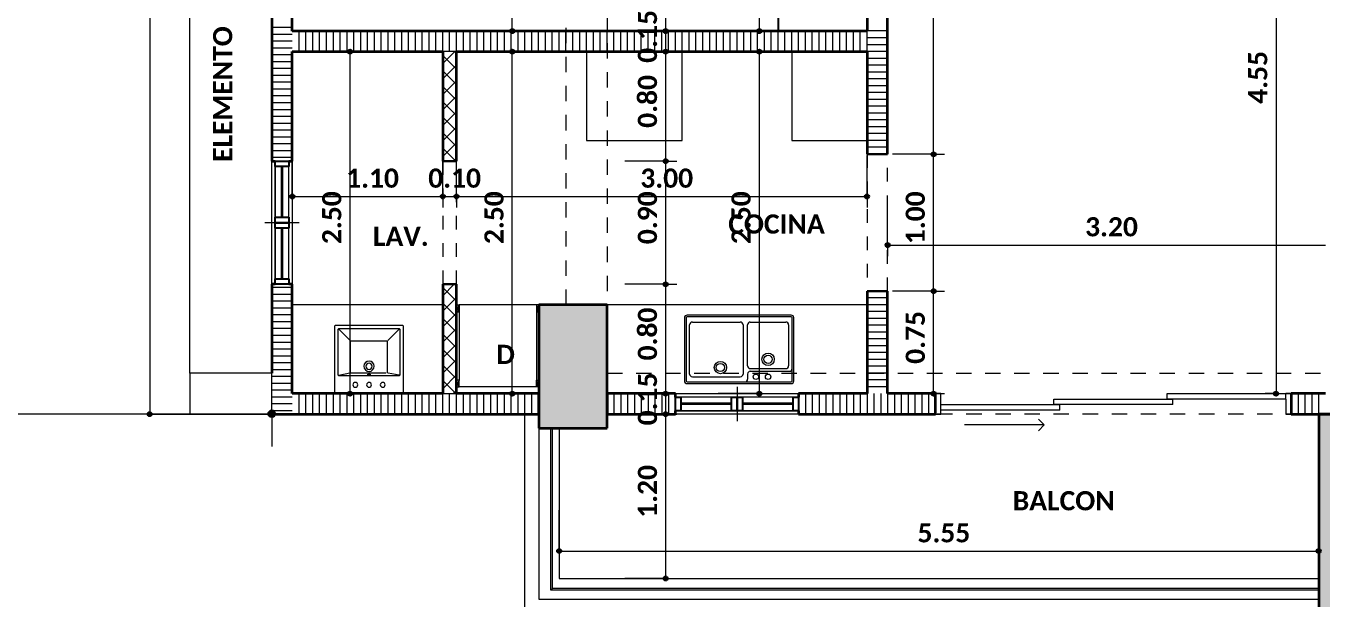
# Model space of a CAD drawing. Header units: metres. Extents: x -144 to 1000, y -717 to 29.
# Drawn here: x 686.14 to 695.61, y -569.38 to -565.19 of the extents above; entities that cross this region are included whole.
import ezdxf

# ---------------------------------------------------------------- set-up
doc = ezdxf.new("R2010")
doc.units = ezdxf.units.M
doc.linetypes.add('Basculante', pattern=[0.11625, 0.075, -0.04125])
doc.linetypes.add('basculante modificado', pattern=[0.18, 0.1125, -0.0675])
doc.layers.get('0').update_dxf_attribs({"color": 1})
for name, color, linetype, lineweight in [('A-ANNO-DIMS', 1, 'Continuous', 9), ('A-DETL', 1, 'Continuous', 9), ('A-DETL-GENF', 1, 'Continuous', 9), ('A-DETL-MEDM', 1, 'Continuous', 30), ('A-DETL-THIN', 1, 'Continuous', 9), ('A-DOOR', 1, 'Continuous', 9), ('A-DOOR-FRAM', 1, 'Continuous', 9), ('A-FLOR', 2, 'Continuous', 9), ('A-FLOR-HRAL', 1, 'Continuous', 9), ('A-GENM', 1, 'Continuous', 9), ('A-GLAZ', 1, 'Continuous', 9), ('A-WALL', 4, 'Continuous', 9), ('G-ANNO-TEXT', 2, 'Continuous', 9), ('G-IMPT', 1, 'Continuous', 9), ('I-FURN', 2, 'Continuous', 9), ('P-SANR-FIXT', 1, 'Continuous', 9), ('S-COLS', 7, 'Continuous', 9)]:
    doc.layers.add(name, color=color, linetype=linetype, lineweight=lineweight)
doc.layers.add('A-WALL-PATT', color=7, linetype='Continuous', lineweight=35, true_color=0x9c9c9c)
doc.styles.add('Calibri_B', font='calibrib.ttf', dxfattribs={"height": 0.165})
doc.styles.add('Calibri_B_4', font='calibrib.ttf', dxfattribs={"height": 0.1125})

# ---------------------------------------------------------------- blocks, each defined once
blk = doc.blocks.new('LAVAMANO DE COCINA - LAVADERO COCINA_dwg-2002165-Nivel 9 DIM')
at = {"layer": 'G-IMPT'}
for p, q in [((-472.4197, -982.669), (-472.4197, -983.129)), ((-472.4072, -982.669), (-472.4072, -983.129)), ((-471.6397, -982.649), (-472.3997, -982.649)), ((-471.6397, -982.6615), (-472.3997, -982.6615)), ((-472.0814, -982.719), (-472.0814, -982.6815)), ((-471.6322, -983.129), (-471.6322, -982.669)), ((-471.6197, -983.129), (-471.6197, -982.669)), ((-472.1014, -982.739), (-472.3872, -982.739)), ((-472.3814, -983.079), (-472.3814, -982.779)), ((-472.1014, -982.759), (-472.3614, -982.759)), ((-472.0814, -982.779), (-472.0814, -983.079)), ((-472.0481, -983.079), (-472.0481, -982.719)), ((-471.6781, -982.699), (-472.0281, -982.699)), ((-471.6581, -982.719), (-471.6581, -983.079)), ((-472.3997, -983.1365), (-471.6397, -983.1365)), ((-472.3997, -983.149), (-471.6397, -983.149)), ((-472.1014, -983.099), (-472.3614, -983.099)), ((-471.6781, -983.099), (-472.0281, -983.099))]:
    blk.add_line(p, q, dxfattribs=at)
for centre, radius in [((-472.2314, -982.6989), 0.02), ((-472.1422, -982.6989), 0.02), ((-471.8831, -982.7665), 0.045), ((-471.8831, -982.7665), 0.03), ((-472.2314, -982.8265), 0.045), ((-472.2314, -982.8265), 0.03)]:
    blk.add_circle(centre, radius, dxfattribs=at)
for centre, radius, start, end in [((-472.3997, -982.669), 0.02, 90, 180), ((-472.3997, -982.669), 0.0075, 90, 180), ((-472.0614, -982.6815), 0.02, 90, 180), ((-471.6397, -982.669), 0.02, 360, 90), ((-471.6397, -982.669), 0.0075, 0, 90), ((-472.3872, -982.759), 0.02, 90, 180), ((-472.3614, -982.779), 0.02, 90, 180), ((-472.1014, -982.719), 0.02, 270, 0), ((-472.1014, -982.779), 0.02, 0, 90), ((-472.0281, -982.719), 0.02, 90, 180), ((-471.6781, -982.719), 0.02, 0, 90), ((-472.3997, -983.129), 0.02, 180, 270), ((-472.3997, -983.129), 0.0075, 180, 270), ((-472.3614, -983.079), 0.02, 180, 270), ((-472.1014, -983.079), 0.02, 270, 0), ((-472.0281, -983.079), 0.02, 180, 270), ((-471.6781, -983.079), 0.02, 270, 0), ((-471.6397, -983.129), 0.0075, 270, 0), ((-471.6397, -983.129), 0.02, 270, 360)]:
    blk.add_arc(centre, radius, start, end, dxfattribs=at)
blk = doc.blocks.new('S')
at = {"layer": 'A-ANNO-DIMS', "lineweight": 25}
h = blk.add_hatch(color=256, dxfattribs=at)
edge = h.paths.add_edge_path()
edge.add_arc((678.9567, -504.4485), 0.015, 0, 360)
h = blk.add_hatch(color=256, dxfattribs=at)
edge = h.paths.add_edge_path()
edge.add_arc((680.0781, -504.4485), 0.015, 0, 360)
h = blk.add_hatch(color=256, dxfattribs=at)
edge = h.paths.add_edge_path()
edge.add_arc((680.0781, -504.4485), 0.015, 0, 360)
h = blk.add_hatch(color=256, dxfattribs=at)
edge = h.paths.add_edge_path()
edge.add_arc((680.7621, -504.4485), 0.015, 0, 360)
h = blk.add_hatch(color=256, dxfattribs=at)
edge = h.paths.add_edge_path()
edge.add_arc((677.7713, -504.5985), 0.015, 0, 360)
h = blk.add_hatch(color=256, dxfattribs=at)
edge = h.paths.add_edge_path()
edge.add_arc((678.9567, -504.5985), 0.015, 0, 360)
h = blk.add_hatch(color=256, dxfattribs=at)
edge = h.paths.add_edge_path()
edge.add_arc((680.0781, -504.5985), 0.015, 0, 360)
h = blk.add_hatch(color=256, dxfattribs=at)
edge = h.paths.add_edge_path()
edge.add_arc((680.0781, -504.5985), 0.015, 0, 360)
h = blk.add_hatch(color=256, dxfattribs=at)
edge = h.paths.add_edge_path()
edge.add_arc((680.7621, -504.5985), 0.015, 0, 360)
h = blk.add_hatch(color=256, dxfattribs=at)
edge = h.paths.add_edge_path()
edge.add_arc((680.0781, -505.3985), 0.015, 0, 360)
h = blk.add_hatch(color=256, dxfattribs=at)
edge = h.paths.add_edge_path()
edge.add_arc((680.0781, -505.3985), 0.015, 0, 360)
h = blk.add_hatch(color=256, dxfattribs=at)
edge = h.paths.add_edge_path()
edge.add_arc((682.0353, -505.3485), 0.015, 0, 360)
h = blk.add_hatch(color=256, dxfattribs=at)
edge = h.paths.add_edge_path()
edge.add_arc((682.0353, -505.3485), 0.015, 0, 360)
h = blk.add_hatch(color=256, dxfattribs=at)
edge = h.paths.add_edge_path()
edge.add_arc((677.3493, -505.6567), 0.015, 0, 360)
h = blk.add_hatch(color=256, dxfattribs=at)
edge = h.paths.add_edge_path()
edge.add_arc((678.449, -505.6567), 0.015, 0, 360)
h = blk.add_hatch(color=256, dxfattribs=at)
edge = h.paths.add_edge_path()
edge.add_arc((678.449, -505.6567), 0.015, 0, 360)
h = blk.add_hatch(color=256, dxfattribs=at)
edge = h.paths.add_edge_path()
edge.add_arc((678.549, -505.6567), 0.015, 0, 360)
h = blk.add_hatch(color=256, dxfattribs=at)
edge = h.paths.add_edge_path()
edge.add_arc((678.549, -505.6567), 0.015, 0, 360)
h = blk.add_hatch(color=256, dxfattribs=at)
edge = h.paths.add_edge_path()
edge.add_arc((681.549, -505.6567), 0.015, 0, 360)
h = blk.add_hatch(color=256, dxfattribs=at)
edge = h.paths.add_edge_path()
edge.add_arc((681.699, -506.0122), 0.015, 0, 360)
h = blk.add_hatch(color=256, dxfattribs=at)
edge = h.paths.add_edge_path()
edge.add_arc((680.0781, -506.2985), 0.015, 0, 360)
h = blk.add_hatch(color=256, dxfattribs=at)
edge = h.paths.add_edge_path()
edge.add_arc((680.0781, -506.2985), 0.015, 0, 360)
h = blk.add_hatch(color=256, dxfattribs=at)
edge = h.paths.add_edge_path()
edge.add_arc((682.0353, -506.3485), 0.015, 0, 360)
h = blk.add_hatch(color=256, dxfattribs=at)
edge = h.paths.add_edge_path()
edge.add_arc((682.0353, -506.3485), 0.015, 0, 360)
h = blk.add_hatch(color=256, dxfattribs=at)
edge = h.paths.add_edge_path()
edge.add_arc((677.7713, -507.0975), 0.015, 0, 360)
h = blk.add_hatch(color=256, dxfattribs=at)
edge = h.paths.add_edge_path()
edge.add_arc((678.9567, -507.0975), 0.015, 0, 360)
h = blk.add_hatch(color=256, dxfattribs=at)
edge = h.paths.add_edge_path()
edge.add_arc((680.0781, -507.0975), 0.015, 0, 360)
h = blk.add_hatch(color=256, dxfattribs=at)
edge = h.paths.add_edge_path()
edge.add_arc((680.0781, -507.0975), 0.015, 0, 360)
h = blk.add_hatch(color=256, dxfattribs=at)
edge = h.paths.add_edge_path()
edge.add_arc((680.7621, -507.0975), 0.015, 0, 360)
h = blk.add_hatch(color=256, dxfattribs=at)
edge = h.paths.add_edge_path()
edge.add_arc((682.0353, -507.0975), 0.015, 0, 360)
h = blk.add_hatch(color=256, dxfattribs=at)
edge = h.paths.add_edge_path()
edge.add_arc((684.538, -507.0975), 0.015, 0, 360)
h = blk.add_hatch(color=256, dxfattribs=at)
edge = h.paths.add_edge_path()
edge.add_arc((676.3076, -507.2475), 0.015, 0, 360)
at = {"layer": 'A-ANNO-DIMS', "lineweight": 25, "true_color": 0x0000ff}
h = blk.add_hatch(color=5, dxfattribs=at)
edge = h.paths.add_edge_path()
edge.add_arc((677.1993, -507.2448), 0.025, 0, 360)
at = {"layer": 'A-ANNO-DIMS', "lineweight": 25}
h = blk.add_hatch(color=256, dxfattribs=at)
edge = h.paths.add_edge_path()
edge.add_arc((680.0781, -507.2475), 0.015, 0, 360)
h = blk.add_hatch(color=256, dxfattribs=at)
edge = h.paths.add_edge_path()
edge.add_arc((680.0781, -507.2475), 0.015, 0, 360)
h = blk.add_hatch(color=256, dxfattribs=at)
edge = h.paths.add_edge_path()
edge.add_arc((679.2994, -508.248), 0.015, 0, 360)
h = blk.add_hatch(color=256, dxfattribs=at)
edge = h.paths.add_edge_path()
edge.add_arc((684.8493, -508.248), 0.015, 0, 360)
h = blk.add_hatch(color=256, dxfattribs=at)
edge = h.paths.add_edge_path()
edge.add_arc((680.0781, -508.4484), 0.015, 0, 360)
at = {"layer": 'A-WALL-PATT', "lineweight": 5, "true_color": 0x747474}
h = blk.add_hatch(color=8, dxfattribs=at)
h.paths.add_polyline_path([(691.4994, -508.9984), (691.7994, -508.9984), (691.7994, -507.2475), (691.4994, -507.2486), (691.4994, -508.6984)])
h.paths.add_polyline_path([(685.1493, -508.9984), (685.1493, -507.2475), (684.8493, -507.2475), (684.8493, -508.9984)])
at = {"layer": 'S-COLS', "true_color": 0x5b5b5b}
h = blk.add_hatch(color=251, dxfattribs=at)
h.paths.add_polyline_path([(697.4492, -507.3486), (697.4492, -506.4486), (696.9492, -506.4486), (696.9492, -507.3486), (697.3584, -507.3486)])
h.paths.add_polyline_path([(679.2055, -507.3486), (679.6494, -507.3486), (679.6494, -506.4486), (679.1494, -506.4486), (679.1494, -507.3486)])
h.paths.add_polyline_path([(687.3494, -507.3485), (687.3494, -506.4485), (686.8494, -506.4485), (686.8494, -507.3485)])
h.paths.add_polyline_path([(693.5604, -499.6485), (693.6495, -499.6485), (693.6495, -496.4985), (693.1495, -496.4985), (693.1495, -499.6485)])
h.paths.add_polyline_path([(683.4709, -499.6485), (685.0494, -499.6485), (685.049, -499.1486), (683.3492, -499.1486), (683.3492, -496.9986), (685.0495, -496.9986), (685.049, -496.4986), (683.0492, -496.4986), (683.0492, -499.6485), (683.1162, -499.6485)])
h.paths.add_polyline_path([(697.4495, -499.6485), (697.4495, -498.9486), (697.0495, -498.9486), (697.0495, -499.6485)])
h.paths.add_polyline_path([(679.4363, -499.6485), (679.6494, -499.6485), (679.6494, -498.9486), (679.1494, -498.9486), (679.1494, -499.6485), (679.4221, -499.6485)])
h.paths.add_polyline_path([(687.3494, -499.6485), (687.3494, -498.7485), (686.8494, -498.7485), (686.8494, -499.6485)])
h.paths.add_polyline_path([(687.3495, -497.3986), (687.3495, -496.4986), (686.8495, -496.4986), (686.8495, -497.3986)])
h.paths.add_polyline_path([(679.6492, -497.1986), (679.6492, -496.4975), (679.1492, -496.4986), (679.1492, -497.1986), (679.4242, -497.1986)])
h.paths.add_polyline_path([(697.2251, -497.1986), (697.4495, -497.1986), (697.4495, -496.4975), (697.0495, -496.4975), (697.0495, -497.1986)])
h.paths.add_polyline_path([(686.9244, -488.4986), (687.3494, -488.4986), (687.3494, -487.5986), (686.8494, -487.5986), (686.8494, -488.4986)])
h.paths.add_polyline_path([(697.2091, -488.4986), (697.4494, -488.4986), (697.4494, -487.5986), (696.9494, -487.5986), (696.9494, -488.4986)])
h.paths.add_polyline_path([(680.0745, -487.8986), (680.2494, -487.8986), (680.2494, -487.3986), (679.3494, -487.3986), (679.3494, -487.8986), (679.8744, -487.8986)])
at = {"layer": 'A-ANNO-DIMS'}
for p, q in [((676.3076, -499.4975), (676.3076, -507.2475)), ((680.7621, -504.4485), (680.7621, -500.2985)), ((680.0781, -504.4485), (680.0781, -501.1985)), ((678.9567, -504.4485), (678.9567, -501.3485)), ((682.0353, -505.3485), (682.0353, -501.3485)), ((684.538, -502.5485), (684.538, -507.0975)), ((678.9567, -504.4485), (678.6567, -504.4485)), ((678.9567, -504.4485), (679.0367, -504.4485)), ((680.0781, -504.4485), (679.7781, -504.4485)), ((680.0781, -504.4485), (679.7781, -504.4485)), ((680.0781, -504.5985), (680.0781, -504.4485)), ((680.0781, -504.4485), (680.1581, -504.4485)), ((680.0781, -504.4485), (680.1581, -504.4485)), ((680.7621, -504.4485), (680.4621, -504.4485)), ((680.7621, -504.4485), (680.8421, -504.4485)), ((677.7713, -504.5985), (677.4713, -504.5985)), ((677.7713, -507.0975), (677.7713, -504.5985)), ((677.7713, -504.5985), (677.8513, -504.5985)), ((678.9567, -504.5985), (678.6567, -504.5985)), ((678.9567, -507.0975), (678.9567, -504.5985)), ((678.9567, -504.5985), (679.0367, -504.5985)), ((680.0781, -504.5985), (679.7781, -504.5985)), ((680.0781, -504.5985), (679.7781, -504.5985)), ((680.0781, -505.3985), (680.0781, -504.5985)), ((680.0781, -504.5985), (680.1581, -504.5985)), ((680.0781, -504.5985), (680.1581, -504.5985)), ((680.7621, -504.5985), (680.4621, -504.5985)), ((680.7621, -507.0975), (680.7621, -504.5985)), ((680.7621, -504.5985), (680.8421, -504.5985)), ((677.3493, -505.6567), (677.3493, -505.3567)), ((678.449, -505.6567), (678.449, -505.3567)), ((678.449, -505.6567), (678.449, -505.3567)), ((678.549, -505.6567), (678.549, -505.3567)), ((678.549, -505.6567), (678.549, -505.3567)), ((680.0781, -505.3985), (679.7781, -505.3985)), ((680.0781, -505.3985), (679.7781, -505.3985)), ((680.0781, -506.2985), (680.0781, -505.3985)), ((680.0781, -505.3985), (680.1581, -505.3985)), ((680.0781, -505.3985), (680.1581, -505.3985)), ((681.549, -505.6567), (681.549, -505.3567)), ((682.0353, -505.3485), (681.7353, -505.3485)), ((682.0353, -505.3485), (681.7353, -505.3485)), ((682.0353, -506.3485), (682.0353, -505.3485)), ((682.0353, -505.3485), (682.1153, -505.3485)), ((682.0353, -505.3485), (682.1153, -505.3485)), ((677.3493, -505.6567), (678.449, -505.6567)), ((677.3493, -505.6567), (677.3493, -505.7367)), ((678.449, -505.6567), (678.449, -505.7367)), ((678.449, -505.6567), (678.549, -505.6567)), ((678.449, -505.6567), (678.449, -505.7367)), ((678.549, -505.6567), (678.549, -505.7367)), ((678.549, -505.6567), (681.549, -505.6567)), ((678.549, -505.6567), (678.549, -505.7367)), ((681.549, -505.6567), (681.549, -505.7367)), ((681.699, -506.0122), (681.699, -505.7122)), ((681.699, -506.0122), (684.8993, -506.0122)), ((681.699, -506.0122), (681.699, -506.0922)), ((680.0781, -506.2985), (679.7781, -506.2985)), ((680.0781, -506.2985), (679.7781, -506.2985)), ((680.0781, -507.0975), (680.0781, -506.2985)), ((680.0781, -506.2985), (680.1581, -506.2985)), ((680.0781, -506.2985), (680.1581, -506.2985)), ((682.0353, -506.3485), (681.7353, -506.3485)), ((682.0353, -506.3485), (681.7353, -506.3485)), ((682.0353, -507.0975), (682.0353, -506.3485)), ((682.0353, -506.3485), (682.1153, -506.3485)), ((682.0353, -506.3485), (682.1153, -506.3485)), ((677.7713, -507.0975), (677.4713, -507.0975)), ((677.7713, -507.0975), (677.8513, -507.0975)), ((678.9567, -507.0975), (678.6567, -507.0975)), ((678.9567, -507.0975), (679.0367, -507.0975)), ((680.0781, -507.0975), (679.7781, -507.0975)), ((680.0781, -507.0975), (679.7781, -507.0975)), ((680.0781, -507.2475), (680.0781, -507.0975)), ((680.0781, -507.0975), (680.1581, -507.0975)), ((680.0781, -507.0975), (680.1581, -507.0975)), ((680.7621, -507.0975), (680.4621, -507.0975)), ((680.7621, -507.0975), (680.8421, -507.0975)), ((682.0353, -507.0975), (681.7353, -507.0975)), ((682.0353, -507.0975), (682.1153, -507.0975)), ((684.538, -507.0975), (684.458, -507.0975)), ((684.538, -507.0975), (684.838, -507.0975)), ((676.3076, -507.2475), (676.2276, -507.2475)), ((676.3076, -507.2475), (676.6076, -507.2475)), ((680.0781, -507.2475), (679.7781, -507.2475)), ((680.0781, -507.2475), (679.7781, -507.2475)), ((680.0781, -508.4484), (680.0781, -507.2475)), ((680.0781, -507.2475), (680.1581, -507.2475)), ((680.0781, -507.2475), (680.1581, -507.2475)), ((679.2994, -508.248), (679.2994, -507.948)), ((684.8493, -508.248), (684.8493, -507.948)), ((679.2994, -508.248), (684.8493, -508.248)), ((679.2994, -508.248), (679.2994, -508.328)), ((684.8493, -508.248), (684.8493, -508.328)), ((680.0781, -508.4484), (679.7781, -508.4484)), ((680.0781, -508.4484), (680.1581, -508.4484))]:
    blk.add_line(p, q, dxfattribs=at)
at = {"layer": 'A-ANNO-DIMS', "color": 5, "true_color": 0x0000ff}
for p, q in [((677.1993, -507.2448), (677.1993, -507.0048)), ((672.3844, -507.2448), (677.1993, -507.2448)), ((677.1993, -507.2448), (677.1993, -507.4848))]:
    blk.add_line(p, q, dxfattribs=at)
at = {"layer": 'A-ANNO-DIMS', "lineweight": 25}
for centre in [(678.9567, -504.4485), (680.0781, -504.4485), (680.0781, -504.4485), (680.7621, -504.4485), (677.7713, -504.5985), (678.9567, -504.5985), (680.0781, -504.5985), (680.0781, -504.5985), (680.7621, -504.5985), (680.0781, -505.3985), (680.0781, -505.3985), (682.0353, -505.3485), (682.0353, -505.3485), (677.3493, -505.6567), (678.449, -505.6567), (678.449, -505.6567), (678.549, -505.6567), (678.549, -505.6567), (681.549, -505.6567), (681.699, -506.0122), (680.0781, -506.2985), (680.0781, -506.2985), (682.0353, -506.3485), (682.0353, -506.3485), (677.7713, -507.0975), (678.9567, -507.0975), (680.0781, -507.0975), (680.0781, -507.0975), (680.7621, -507.0975), (682.0353, -507.0975), (684.538, -507.0975), (676.3076, -507.2475), (680.0781, -507.2475), (680.0781, -507.2475), (679.2994, -508.248), (684.8493, -508.248), (680.0781, -508.4484)]:
    blk.add_circle(centre, 0.015, dxfattribs=at)
at = {"layer": 'A-ANNO-DIMS', "color": 5, "lineweight": 25, "true_color": 0x0000ff}
blk.add_circle((677.1993, -507.2448), 0.025, dxfattribs=at)
at = {"layer": 'A-DETL', "color": 7, "linetype": 'basculante modificado'}
for p, q in [((679.3494, -506.4485), (679.3494, -499.6485)), ((679.6494, -499.6485), (679.6494, -506.4485)), ((679.6494, -506.9475), (686.8494, -506.9475)), ((686.8494, -507.2475), (679.6494, -507.2475))]:
    blk.add_line(p, q, dxfattribs=at)
at = {"layer": 'A-DETL', "color": 253, "true_color": 0xb6b6b6}
blk.add_line((680.7728, -508.5984), (680.8128, -508.5984), dxfattribs=at)
at = {"layer": 'A-DETL-GENF', "lineweight": 25}
for p, q in [((677.2243, -505.4385), (677.2243, -505.3985)), ((677.2243, -505.3985), (677.3243, -505.3985)), ((677.3243, -505.3985), (677.3243, -505.4385)), ((677.3243, -505.4385), (677.2243, -505.4385)), ((677.2243, -505.8485), (677.2243, -505.8085)), ((677.2243, -505.8085), (677.3243, -505.8085)), ((677.3243, -505.8485), (677.2243, -505.8485)), ((677.2243, -505.8885), (677.2243, -505.8485)), ((677.2243, -505.8485), (677.3243, -505.8485)), ((677.3243, -505.8085), (677.3243, -505.8485)), ((677.3243, -505.8485), (677.3243, -505.8885)), ((677.3243, -505.8885), (677.2243, -505.8885)), ((677.2243, -506.2985), (677.2243, -506.2585)), ((677.2243, -506.2585), (677.3243, -506.2585)), ((677.3243, -506.2585), (677.3243, -506.2985)), ((677.3243, -506.2985), (677.2243, -506.2985)), ((680.149, -507.1225), (680.189, -507.1225)), ((680.149, -507.2225), (680.149, -507.1225)), ((680.189, -507.1225), (680.189, -507.2225)), ((680.559, -507.1225), (680.599, -507.1225)), ((680.559, -507.2225), (680.559, -507.1225)), ((680.599, -507.1225), (680.599, -507.2225)), ((680.599, -507.1225), (680.639, -507.1225)), ((680.599, -507.2225), (680.599, -507.1225)), ((680.639, -507.1225), (680.639, -507.2225)), ((681.009, -507.1225), (681.049, -507.1225)), ((681.009, -507.2225), (681.009, -507.1225)), ((681.049, -507.1225), (681.049, -507.2225)), ((680.189, -507.2225), (680.149, -507.2225)), ((680.599, -507.2225), (680.559, -507.2225)), ((680.639, -507.2225), (680.599, -507.2225)), ((681.049, -507.2225), (681.009, -507.2225))]:
    blk.add_line(p, q, dxfattribs=at)
at = {"layer": 'A-DETL-GENF', "linetype": 'Basculante'}
for p, q in [((678.449, -505.3985), (678.449, -506.2985)), ((678.549, -506.2985), (678.549, -505.3985)), ((681.549, -505.3485), (681.549, -506.3485)), ((681.699, -506.3485), (681.699, -505.3485))]:
    blk.add_line(p, q, dxfattribs=at)
at = {"layer": 'A-DETL-GENF'}
for p, q in [((677.2243, -505.8085), (677.2243, -505.4385)), ((677.2693, -505.8085), (677.2693, -505.4385)), ((677.2793, -505.8085), (677.2793, -505.4385)), ((677.3243, -505.8085), (677.3243, -505.4385)), ((677.2243, -506.2585), (677.2243, -505.8885)), ((677.2693, -506.2585), (677.2693, -505.8885)), ((677.2793, -506.2585), (677.2793, -505.8885)), ((677.3243, -506.2585), (677.3243, -505.8885)), ((680.559, -507.1225), (680.189, -507.1225)), ((680.559, -507.1675), (680.189, -507.1675)), ((680.559, -507.1775), (680.189, -507.1775)), ((681.009, -507.1225), (680.639, -507.1225)), ((681.009, -507.1675), (680.639, -507.1675)), ((681.009, -507.1775), (680.639, -507.1775)), ((680.559, -507.2225), (680.189, -507.2225)), ((681.009, -507.2225), (680.639, -507.2225))]:
    blk.add_line(p, q, dxfattribs=at)
at = {"layer": 'A-DETL-MEDM'}
for p, q in [((678.549, -505.3985), (678.449, -505.3985)), ((681.699, -505.3485), (681.549, -505.3485)), ((678.449, -506.2985), (678.549, -506.2985)), ((681.549, -506.3485), (681.699, -506.3485))]:
    blk.add_line(p, q, dxfattribs=at)
at = {"layer": 'A-DETL-THIN'}
for p, q in [((677.1993, -506.9475), (676.5993, -506.9475)), ((676.5993, -506.9475), (676.5993, -507.2475)), ((677.1993, -507.2475), (677.1993, -506.9475)), ((676.5993, -507.2475), (677.1993, -507.2475))]:
    blk.add_line(p, q, dxfattribs=at)
at = {"layer": 'A-DOOR'}
for q in [(682.8012, -507.2837), (682.2603, -507.3261), (682.8012, -507.3686)]:
    blk.add_line((682.8437, -507.3261), q, dxfattribs=at)
at = {"layer": 'A-DOOR-FRAM'}
for p, q in [((682.0893, -507.0975), (682.0493, -507.0975)), ((682.0893, -507.1775), (682.0893, -507.0975)), ((684.6493, -507.0975), (684.6093, -507.0975)), ((684.6093, -507.1375), (684.6093, -507.2475)), ((682.0493, -507.2475), (682.0893, -507.2475)), ((682.0893, -507.2475), (682.0893, -507.2175)), ((684.6093, -507.2475), (684.6493, -507.2475))]:
    blk.add_line(p, q, dxfattribs=at)
at = {"layer": 'A-DOOR-FRAM', "lineweight": 5}
for p, q in [((683.7418, -507.0975), (684.6093, -507.0975)), ((683.7418, -507.1375), (683.7418, -507.0975)), ((684.6093, -507.1375), (684.6093, -507.0975)), ((682.0893, -507.1775), (682.9568, -507.1775)), ((682.0893, -507.2175), (682.0893, -507.1775)), ((682.9151, -507.1375), (683.7826, -507.1375)), ((682.9151, -507.1775), (682.9151, -507.1375)), ((683.7826, -507.1775), (682.9151, -507.1775)), ((682.9568, -507.2175), (682.9568, -507.1775)), ((684.6093, -507.1375), (683.7418, -507.1375)), ((683.7826, -507.1775), (683.7826, -507.1375)), ((682.9568, -507.2175), (682.0893, -507.2175))]:
    blk.add_line(p, q, dxfattribs=at)
at = {"layer": 'A-FLOR'}
for p, q in [((679.4993, -504.5985), (679.4993, -505.2485)), ((680.1992, -505.2485), (680.1992, -504.5985)), ((680.9992, -504.5985), (680.9992, -505.2485)), ((679.4993, -505.2485), (680.1992, -505.2485)), ((680.9992, -505.2485), (681.549, -505.2485)), ((678.449, -506.4475), (677.3493, -506.4475)), ((681.549, -506.4485), (679.6494, -506.4485))]:
    blk.add_line(p, q, dxfattribs=at)
at = {"layer": 'A-FLOR-HRAL'}
for p, q in [((679.2384, -507.3534), (679.2504, -507.3534)), ((679.2384, -508.5344), (679.2384, -507.3534)), ((679.2504, -508.5224), (679.2504, -507.3534)), ((679.2384, -508.5344), (679.2504, -508.5224)), ((684.8493, -508.5224), (679.2504, -508.5224)), ((684.8493, -508.5344), (679.2384, -508.5344))]:
    blk.add_line(p, q, dxfattribs=at)
at = {"layer": 'A-GENM', "lineweight": 25}
for p, q in [((680.899, -501.9485), (680.899, -504.4485)), ((681.549, -504.4485), (681.549, -501.9485)), ((680.899, -504.4485), (681.549, -504.4485))]:
    blk.add_line(p, q, dxfattribs=at)
at = {"layer": 'A-GLAZ'}
for p, q in [((677.2243, -505.3985), (677.3243, -505.3985)), ((677.2243, -505.3985), (677.2243, -505.8485)), ((677.3243, -505.8485), (677.3243, -505.3985)), ((677.3993, -505.8485), (677.1493, -505.8485)), ((677.2243, -505.8485), (677.3243, -505.8485)), ((677.2243, -505.8485), (677.3243, -505.8485)), ((677.2243, -505.8485), (677.2243, -506.2985)), ((677.3243, -506.2985), (677.3243, -505.8485)), ((677.2243, -506.2985), (677.3243, -506.2985)), ((680.599, -507.0475), (680.599, -507.2975)), ((680.149, -507.2225), (680.149, -507.1225)), ((680.599, -507.1225), (680.149, -507.1225)), ((680.599, -507.2225), (680.599, -507.1225)), ((680.599, -507.2225), (680.599, -507.1225)), ((681.049, -507.1225), (680.599, -507.1225)), ((681.049, -507.2225), (681.049, -507.1225)), ((680.149, -507.2225), (680.599, -507.2225)), ((680.599, -507.2225), (681.049, -507.2225))]:
    blk.add_line(p, q, dxfattribs=at)
at = {"layer": 'A-WALL'}
for p, q in [((676.5993, -506.9475), (676.5993, -499.7975)), ((678.549, -504.5985), (678.449, -504.5985)), ((677.1993, -506.2985), (677.1993, -505.3985)), ((677.3493, -505.3985), (677.3493, -506.2985)), ((678.449, -507.0975), (678.549, -507.0975)), ((680.149, -507.0975), (681.049, -507.0975)), ((679.0494, -508.6984), (679.0494, -507.2475)), ((681.049, -507.2475), (680.149, -507.2475)), ((679.1494, -507.3486), (679.1494, -508.5984)), ((679.2994, -507.3486), (679.2994, -508.4484)), ((679.2994, -508.4484), (684.8493, -508.4484)), ((679.1494, -508.5984), (684.8493, -508.5984))]:
    blk.add_line(p, q, dxfattribs=at)
at = {"layer": 'A-WALL', "lineweight": 35}
for p, q in [((681.699, -505.3485), (681.699, -501.3485)), ((681.549, -501.9485), (681.549, -504.4485)), ((677.1993, -503.8985), (677.1993, -505.3985)), ((677.3493, -504.4485), (677.3493, -503.8985)), ((681.549, -504.4485), (677.3493, -504.4485)), ((677.3493, -505.3985), (677.3493, -504.5985)), ((677.3493, -504.5985), (678.449, -504.5985)), ((678.449, -504.5985), (678.449, -505.3985)), ((678.549, -504.5985), (681.549, -504.5985)), ((678.549, -505.3985), (678.549, -504.5985)), ((681.549, -504.5985), (681.549, -505.3485)), ((677.1993, -505.3985), (677.2243, -505.3985)), ((677.3243, -505.3985), (677.3493, -505.3985)), ((677.1993, -506.2985), (677.1993, -506.9475)), ((677.2243, -506.2985), (677.1993, -506.2985)), ((677.3493, -506.2985), (677.3243, -506.2985)), ((677.3493, -507.0975), (677.3493, -506.2985)), ((678.449, -506.2985), (678.449, -507.0975)), ((678.549, -507.0975), (678.549, -506.2985)), ((681.549, -506.3485), (681.549, -507.0975)), ((681.699, -507.0975), (681.699, -506.3485)), ((678.449, -507.0975), (677.3493, -507.0975)), ((679.1494, -507.0975), (678.549, -507.0975)), ((679.1494, -507.2475), (679.1494, -507.0975)), ((680.149, -507.0975), (679.6494, -507.0975)), ((679.6494, -507.0975), (679.6494, -507.2475)), ((680.149, -507.1225), (680.149, -507.0975)), ((681.549, -507.0975), (681.049, -507.0975)), ((681.049, -507.0975), (681.049, -507.1225)), ((682.0493, -507.0975), (681.699, -507.0975)), ((682.0493, -507.2475), (682.0493, -507.0975)), ((684.8993, -507.0975), (684.6493, -507.0975)), ((684.6493, -507.0975), (684.6493, -507.2475)), ((677.1993, -507.2475), (679.1494, -507.2475)), ((679.6494, -507.2475), (680.149, -507.2475)), ((680.149, -507.2475), (680.149, -507.2225)), ((681.049, -507.2225), (681.049, -507.2475)), ((681.049, -507.2475), (682.0493, -507.2475)), ((684.6493, -507.2475), (685.7494, -507.2475)), ((684.8493, -507.2475), (684.8493, -508.9984)), ((685.1493, -507.2475), (684.8493, -507.2475))]:
    blk.add_line(p, q, dxfattribs=at)
at = {"layer": 'A-WALL-PATT', "color": 8, "lineweight": 5, "true_color": 0x727272}
for p, q in [((677.3493, -504.4226), (677.1993, -504.4226)), ((677.399, -504.5985), (677.399, -504.4485)), ((677.449, -504.5985), (677.449, -504.4485)), ((677.499, -504.5985), (677.499, -504.4485)), ((677.549, -504.5985), (677.549, -504.4485)), ((677.599, -504.5985), (677.599, -504.4485)), ((677.649, -504.5985), (677.649, -504.4485)), ((677.699, -504.5985), (677.699, -504.4485)), ((677.749, -504.5985), (677.749, -504.4485)), ((677.799, -504.5985), (677.799, -504.4485)), ((677.849, -504.5985), (677.849, -504.4485)), ((677.899, -504.5985), (677.899, -504.4485)), ((677.949, -504.5985), (677.949, -504.4485)), ((677.999, -504.5985), (677.999, -504.4485)), ((678.049, -504.5985), (678.049, -504.4485)), ((678.099, -504.5985), (678.099, -504.4485)), ((678.149, -504.5985), (678.149, -504.4485)), ((678.199, -504.5985), (678.199, -504.4485)), ((678.249, -504.5985), (678.249, -504.4485)), ((678.299, -504.5985), (678.299, -504.4485)), ((678.349, -504.5985), (678.349, -504.4485)), ((678.399, -504.5985), (678.399, -504.4485)), ((678.449, -504.5985), (678.449, -504.4485)), ((678.499, -504.5985), (678.499, -504.4485)), ((678.549, -504.5985), (678.549, -504.4485)), ((678.599, -504.5985), (678.599, -504.4485)), ((678.649, -504.5985), (678.649, -504.4485)), ((678.699, -504.5985), (678.699, -504.4485)), ((678.749, -504.5985), (678.749, -504.4485)), ((678.799, -504.5985), (678.799, -504.4485)), ((678.849, -504.5985), (678.849, -504.4485)), ((678.899, -504.5985), (678.899, -504.4485)), ((678.949, -504.5985), (678.949, -504.4485)), ((678.999, -504.5985), (678.999, -504.4485)), ((679.049, -504.5985), (679.049, -504.4485)), ((679.099, -504.5985), (679.099, -504.4485)), ((679.149, -504.5985), (679.149, -504.4485)), ((679.199, -504.5985), (679.199, -504.4485)), ((679.249, -504.5985), (679.249, -504.4485)), ((679.299, -504.5985), (679.299, -504.4485)), ((679.349, -504.5985), (679.349, -504.4485)), ((679.399, -504.5985), (679.399, -504.4485)), ((679.449, -504.5985), (679.449, -504.4485)), ((679.499, -504.5985), (679.499, -504.4485)), ((679.549, -504.5985), (679.549, -504.4485)), ((679.599, -504.5985), (679.599, -504.4485)), ((679.649, -504.5985), (679.649, -504.4485)), ((679.699, -504.5985), (679.699, -504.4485)), ((679.749, -504.5985), (679.749, -504.4485)), ((679.799, -504.5985), (679.799, -504.4485)), ((679.849, -504.5985), (679.849, -504.4485)), ((679.899, -504.5985), (679.899, -504.4485)), ((679.949, -504.5985), (679.949, -504.4485)), ((679.999, -504.5985), (679.999, -504.4485)), ((680.049, -504.5985), (680.049, -504.4485)), ((680.099, -504.5985), (680.099, -504.4485)), ((680.149, -504.5985), (680.149, -504.4485)), ((680.199, -504.5985), (680.199, -504.4485)), ((680.249, -504.5985), (680.249, -504.4485)), ((680.299, -504.5985), (680.299, -504.4485)), ((680.349, -504.5985), (680.349, -504.4485)), ((680.399, -504.5985), (680.399, -504.4485)), ((680.449, -504.5985), (680.449, -504.4485)), ((680.499, -504.5985), (680.499, -504.4485)), ((680.549, -504.5985), (680.549, -504.4485)), ((680.599, -504.5985), (680.599, -504.4485)), ((680.649, -504.5985), (680.649, -504.4485)), ((680.699, -504.5985), (680.699, -504.4485)), ((680.749, -504.5985), (680.749, -504.4485)), ((680.799, -504.5985), (680.799, -504.4485)), ((680.849, -504.5985), (680.849, -504.4485)), ((680.899, -504.5985), (680.899, -504.4485)), ((680.949, -504.5985), (680.949, -504.4485)), ((680.999, -504.5985), (680.999, -504.4485)), ((681.049, -504.5985), (681.049, -504.4485)), ((681.099, -504.5985), (681.099, -504.4485)), ((681.149, -504.5985), (681.149, -504.4485)), ((681.199, -504.5985), (681.199, -504.4485)), ((681.249, -504.5985), (681.249, -504.4485)), ((681.299, -504.5985), (681.299, -504.4485)), ((681.349, -504.5985), (681.349, -504.4485)), ((681.399, -504.5985), (681.399, -504.4485)), ((681.449, -504.5985), (681.449, -504.4485)), ((681.499, -504.5985), (681.499, -504.4485)), ((681.699, -504.4476), (681.549, -504.4476)), ((681.549, -504.5985), (681.549, -504.4485)), ((677.3493, -504.4726), (677.1993, -504.4726)), ((677.3493, -504.5226), (677.1993, -504.5226)), ((681.699, -504.4976), (681.549, -504.4976)), ((681.699, -504.5476), (681.549, -504.5476)), ((677.3493, -504.5726), (677.1993, -504.5726)), ((677.3493, -504.6226), (677.1993, -504.6226)), ((681.699, -504.5976), (681.549, -504.5976)), ((681.699, -504.6476), (681.549, -504.6476)), ((677.3493, -504.6726), (677.1993, -504.6726)), ((677.3493, -504.7226), (677.1993, -504.7226)), ((681.699, -504.6976), (681.549, -504.6976)), ((677.3493, -504.7726), (677.1993, -504.7726)), ((677.3493, -504.8226), (677.1993, -504.8226)), ((681.699, -504.7476), (681.549, -504.7476)), ((681.699, -504.7976), (681.549, -504.7976)), ((677.3493, -504.8726), (677.1993, -504.8726)), ((677.3493, -504.9226), (677.1993, -504.9226)), ((681.699, -504.8476), (681.549, -504.8476)), ((681.699, -504.8976), (681.549, -504.8976)), ((677.3493, -504.9726), (677.1993, -504.9726)), ((677.3493, -505.0226), (677.1993, -505.0226)), ((681.699, -504.9476), (681.549, -504.9476)), ((681.699, -504.9976), (681.549, -504.9976)), ((677.3493, -505.0726), (677.1993, -505.0726)), ((677.3493, -505.1226), (677.1993, -505.1226)), ((681.699, -505.0476), (681.549, -505.0476)), ((681.699, -505.0976), (681.549, -505.0976)), ((677.3493, -505.1726), (677.1993, -505.1726)), ((681.699, -505.1476), (681.549, -505.1476)), ((681.699, -505.1976), (681.549, -505.1976)), ((677.3493, -505.2226), (677.1993, -505.2226)), ((677.3493, -505.2726), (677.1993, -505.2726)), ((681.699, -505.2476), (681.549, -505.2476)), ((681.699, -505.2976), (681.549, -505.2976)), ((677.3493, -505.3226), (677.1993, -505.3226)), ((677.3493, -505.3726), (677.1993, -505.3726)), ((681.699, -505.3476), (681.549, -505.3476)), ((677.3493, -506.3226), (677.1993, -506.3226)), ((677.3493, -506.3726), (677.1993, -506.3726)), ((677.3493, -506.4226), (677.1993, -506.4226)), ((681.699, -506.3976), (681.549, -506.3976)), ((681.699, -506.4476), (681.549, -506.4476)), ((677.3493, -506.4726), (677.1993, -506.4726)), ((677.3493, -506.5226), (677.1993, -506.5226)), ((681.699, -506.4976), (681.549, -506.4976)), ((677.3493, -506.5726), (677.1993, -506.5726)), ((677.3493, -506.6226), (677.1993, -506.6226)), ((681.699, -506.5476), (681.549, -506.5476)), ((681.699, -506.5976), (681.549, -506.5976)), ((677.3493, -506.6726), (677.1993, -506.6726)), ((677.3493, -506.7226), (677.1993, -506.7226)), ((681.699, -506.6476), (681.549, -506.6476)), ((681.699, -506.6976), (681.549, -506.6976)), ((677.3493, -506.7726), (677.1993, -506.7726)), ((677.3493, -506.8226), (677.1993, -506.8226)), ((681.699, -506.7476), (681.549, -506.7476)), ((681.699, -506.7976), (681.549, -506.7976)), ((677.3493, -506.8726), (677.1993, -506.8726)), ((677.3493, -506.9226), (677.1993, -506.9226)), ((681.699, -506.8476), (681.549, -506.8476)), ((681.699, -506.8976), (681.549, -506.8976)), ((677.3493, -506.9726), (677.1993, -506.9726)), ((681.699, -506.9476), (681.549, -506.9476)), ((681.699, -506.9976), (681.549, -506.9976)), ((677.3493, -507.0226), (677.1993, -507.0226)), ((677.3493, -507.0726), (677.1993, -507.0726)), ((677.399, -507.2475), (677.399, -507.0975)), ((677.449, -507.2475), (677.449, -507.0975)), ((677.499, -507.2475), (677.499, -507.0975)), ((677.549, -507.2475), (677.549, -507.0975)), ((677.599, -507.2475), (677.599, -507.0975)), ((677.649, -507.2475), (677.649, -507.0975)), ((677.699, -507.2475), (677.699, -507.0975)), ((677.749, -507.2475), (677.749, -507.0975)), ((677.799, -507.2475), (677.799, -507.0975)), ((677.849, -507.2475), (677.849, -507.0975)), ((677.899, -507.2475), (677.899, -507.0975)), ((677.949, -507.2475), (677.949, -507.0975)), ((677.999, -507.2475), (677.999, -507.0975)), ((678.049, -507.2475), (678.049, -507.0975)), ((678.099, -507.2475), (678.099, -507.0975)), ((678.149, -507.2475), (678.149, -507.0975)), ((678.199, -507.2475), (678.199, -507.0975)), ((678.249, -507.2475), (678.249, -507.0975)), ((678.299, -507.2475), (678.299, -507.0975)), ((678.349, -507.2475), (678.349, -507.0975)), ((678.399, -507.2475), (678.399, -507.0975)), ((678.449, -507.2475), (678.449, -507.0975)), ((678.499, -507.2475), (678.499, -507.0975)), ((678.549, -507.2475), (678.549, -507.0975)), ((678.599, -507.2475), (678.599, -507.0975)), ((678.649, -507.2475), (678.649, -507.0975)), ((678.699, -507.2475), (678.699, -507.0975)), ((678.749, -507.2475), (678.749, -507.0975)), ((678.799, -507.2475), (678.799, -507.0975)), ((678.849, -507.2475), (678.849, -507.0975)), ((678.899, -507.2475), (678.899, -507.0975)), ((678.949, -507.2475), (678.949, -507.0975)), ((678.999, -507.2475), (678.999, -507.0975)), ((679.049, -507.2475), (679.049, -507.0975)), ((679.099, -507.2475), (679.099, -507.0975)), ((679.149, -507.2475), (679.149, -507.0975)), ((679.699, -507.0975), (679.699, -507.2475)), ((679.749, -507.0975), (679.749, -507.2475)), ((679.799, -507.0975), (679.799, -507.2475)), ((679.849, -507.0975), (679.849, -507.2475)), ((679.899, -507.0975), (679.899, -507.2475)), ((679.949, -507.0975), (679.949, -507.2475)), ((679.999, -507.0975), (679.999, -507.2475)), ((680.049, -507.0975), (680.049, -507.2475)), ((680.099, -507.0975), (680.099, -507.2475)), ((680.149, -507.0975), (680.149, -507.2475)), ((681.099, -507.0975), (681.099, -507.2475)), ((681.149, -507.0975), (681.149, -507.2475)), ((681.199, -507.0975), (681.199, -507.2475)), ((681.249, -507.0975), (681.249, -507.2475)), ((681.299, -507.0975), (681.299, -507.2475)), ((681.349, -507.0975), (681.349, -507.2475)), ((681.399, -507.0975), (681.399, -507.2475)), ((681.449, -507.0975), (681.449, -507.2475)), ((681.499, -507.0975), (681.499, -507.2475)), ((681.699, -507.0476), (681.549, -507.0476)), ((681.549, -507.0975), (681.549, -507.2475)), ((681.599, -507.0975), (681.599, -507.2475)), ((681.649, -507.0975), (681.649, -507.2475)), ((681.699, -507.0975), (681.699, -507.2475)), ((681.749, -507.0975), (681.749, -507.2475)), ((681.799, -507.0975), (681.799, -507.2475)), ((681.849, -507.0975), (681.849, -507.2475)), ((681.899, -507.0975), (681.899, -507.2475)), ((681.949, -507.0975), (681.949, -507.2475)), ((681.999, -507.0975), (681.999, -507.2475)), ((682.049, -507.0975), (682.049, -507.2475)), ((684.699, -507.0975), (684.699, -507.2475)), ((684.749, -507.0975), (684.749, -507.2475)), ((684.799, -507.0975), (684.799, -507.2475)), ((684.849, -507.0975), (684.849, -507.2475)), ((677.3493, -507.1226), (677.1993, -507.1226)), ((677.3493, -507.1726), (677.1993, -507.1726)), ((677.3493, -507.2226), (677.1993, -507.2226))]:
    blk.add_line(p, q, dxfattribs=at)
at = {"layer": 'A-WALL-PATT', "color": 8, "lineweight": 5, "true_color": 0x747474}
for p, q in [((678.449, -504.6852), (678.5358, -504.5985)), ((678.549, -504.7258), (678.449, -504.6258)), ((678.549, -504.6127), (678.5349, -504.5985)), ((678.449, -504.7983), (678.549, -504.6983)), ((678.549, -504.8389), (678.449, -504.7389)), ((678.449, -504.9115), (678.549, -504.8115)), ((678.549, -504.9521), (678.449, -504.8521)), ((678.449, -505.0246), (678.549, -504.9246)), ((678.549, -505.0652), (678.449, -504.9652)), ((678.449, -505.1377), (678.549, -505.0377)), ((678.549, -505.1783), (678.449, -505.0783)), ((678.449, -505.2509), (678.549, -505.1509)), ((678.549, -505.2915), (678.449, -505.1915)), ((678.449, -505.364), (678.549, -505.264)), ((678.5429, -505.3985), (678.449, -505.3046)), ((678.5277, -505.3985), (678.549, -505.3772)), ((678.449, -506.3823), (678.5328, -506.2985)), ((678.549, -506.4228), (678.449, -506.3228)), ((678.549, -506.3097), (678.5378, -506.2985)), ((678.449, -506.4954), (678.549, -506.3954)), ((678.549, -506.536), (678.449, -506.436)), ((678.449, -506.6085), (678.549, -506.5085)), ((678.549, -506.6491), (678.449, -506.5491)), ((678.449, -506.7217), (678.549, -506.6217)), ((678.549, -506.7623), (678.449, -506.6623)), ((678.449, -506.8348), (678.549, -506.7348)), ((678.549, -506.8754), (678.449, -506.7754)), ((678.449, -506.9479), (678.549, -506.8479)), ((678.549, -506.9885), (678.449, -506.8885)), ((678.449, -507.0611), (678.549, -506.9611)), ((678.5449, -507.0975), (678.449, -507.0017)), ((678.5258, -507.0975), (678.549, -507.0742))]:
    blk.add_line(p, q, dxfattribs=at)
at = {"layer": 'I-FURN'}
for p, q in [((678.569, -506.4486), (678.549, -506.4986)), ((678.569, -506.4986), (678.549, -506.4486)), ((678.549, -506.4986), (678.549, -506.4486)), ((678.549, -506.4486), (678.569, -506.4486)), ((679.1344, -506.4486), (678.569, -506.4486)), ((678.569, -506.4486), (678.569, -506.4986)), ((679.1494, -506.4486), (679.1344, -506.4986)), ((679.1494, -506.4986), (679.1344, -506.4486)), ((679.1494, -506.4486), (679.1344, -506.4486)), ((679.1344, -506.4486), (679.1344, -506.4986)), ((679.1494, -506.4986), (679.1494, -506.4486)), ((678.549, -506.9986), (678.549, -506.4986)), ((678.549, -506.4986), (678.569, -506.4986)), ((678.569, -506.4986), (678.549, -506.4986)), ((678.569, -506.4962), (678.569, -506.9962)), ((679.1494, -506.4986), (679.1344, -506.4986)), ((679.1344, -506.4986), (679.1344, -506.9986)), ((679.1344, -506.4986), (679.1494, -506.4986)), ((679.1494, -506.9986), (679.1494, -506.4986)), ((678.569, -506.9986), (678.549, -506.9986)), ((678.569, -506.9986), (678.549, -507.0486)), ((678.569, -507.0486), (678.549, -506.9986)), ((678.549, -506.9986), (678.549, -507.0486)), ((678.569, -506.9986), (678.549, -506.9986)), ((678.569, -507.0486), (678.569, -506.9986)), ((679.1344, -506.9986), (679.1494, -506.9986)), ((679.1494, -506.9986), (679.1344, -507.0486)), ((679.1494, -507.0486), (679.1344, -506.9986)), ((679.1344, -507.0486), (679.1344, -506.9986)), ((679.1344, -506.9986), (679.1494, -506.9986)), ((679.1494, -506.9986), (679.1494, -507.0486)), ((678.549, -507.0486), (678.569, -507.0486)), ((679.1344, -507.0486), (678.569, -507.0486)), ((679.1494, -507.0486), (679.1344, -507.0486))]:
    blk.add_line(p, q, dxfattribs=at)
at = {"layer": 'P-SANR-FIXT'}
for p, q in [((677.6598, -507.0925), (677.6598, -506.6025)), ((677.6648, -506.5975), (678.1538, -506.5975)), ((677.6848, -506.9625), (677.6848, -506.6275)), ((677.6898, -506.6225), (678.1288, -506.6225)), ((677.6898, -506.6275), (677.7717, -506.7094)), ((678.1288, -506.6275), (678.0465, -506.7098)), ((678.1338, -506.6275), (678.1338, -506.9625)), ((678.1588, -506.6025), (678.1588, -507.0925)), ((677.7748, -506.9424), (677.7748, -506.7175)), ((677.7798, -506.7125), (678.0398, -506.7125)), ((678.0448, -506.9424), (678.0448, -506.7175)), ((677.6898, -506.9625), (677.7698, -506.9465)), ((678.1288, -506.9675), (677.6898, -506.9675)), ((677.7833, -506.9474), (677.7798, -506.9474)), ((678.0334, -506.9474), (677.7833, -506.9474)), ((678.1288, -506.9625), (678.0491, -506.947))]:
    blk.add_line(p, q, dxfattribs=at)
for centre, radius, start, end in [((677.6648, -506.6025), 0.005, 90, 180), ((677.6898, -506.6275), 0.005, 90, 180), ((678.1288, -506.6275), 0.005, 0, 90), ((678.1538, -506.6025), 0.005, 0, 90), ((677.7798, -506.7175), 0.005, 90, 180), ((678.0398, -506.7175), 0.005, 0, 90), ((677.9098, -506.8975), 0.0375, 0, 180), ((677.9098, -506.8975), 0.0375, 180, 0), ((677.9098, -506.8975), 0.023, 0, 180), ((677.9098, -506.8975), 0.023, 180, 0), ((677.6898, -506.9625), 0.005, 180, 270), ((677.7798, -506.9424), 0.005, 180, 270), ((677.8098, -507.0331), 0.0175, 0, 180), ((677.9098, -507.0331), 0.0175, 0, 180), ((678.0098, -507.0331), 0.0175, 0, 180), ((678.0398, -506.9424), 0.005, 270, 0), ((678.1288, -506.9625), 0.005, 270, 0), ((677.6648, -507.0925), 0.005, 180, 270), ((677.8098, -507.0331), 0.0175, 180, 0), ((677.9098, -507.0331), 0.0175, 180, 0), ((678.0098, -507.0331), 0.0175, 180, 0), ((678.1538, -507.0925), 0.005, 270, 0)]:
    blk.add_arc(centre, radius, start, end, dxfattribs=at)
for start_param, end_param in [(3.141593, 6.283185), (0, 3.141593)]:
    blk.add_ellipse((677.9098, -506.9607), major_axis=(-0.0125, 0), ratio=0.247617, start_param=start_param, end_param=end_param, dxfattribs=at)
at = {"layer": 'S-COLS', "lineweight": 35}
for p, q in [((679.6494, -506.4486), (679.1494, -506.4486)), ((679.1494, -506.4486), (679.1494, -507.3486)), ((679.6494, -507.3486), (679.6494, -506.4486)), ((679.1494, -507.3486), (679.6494, -507.3486))]:
    blk.add_line(p, q, dxfattribs=at)
at = {"rotation": 180}
blk.add_blockref('LAVAMANO DE COCINA - LAVADERO COCINA_dwg-2002165-Nivel 9 DIM', (208.5945, -1489.6732), dxfattribs=at)
at = {"layer": 'A-ANNO-DIMS', "char_height": 0.14, "width": 0.376134, "attachment_point": 1, "rotation": 90, "line_spacing_factor": 1.158048, "style": 'Calibri_B_4'}
for s, insert in [('0.15', (679.8741, -504.6802)), ('4.55', (684.334, -504.9797)), ('0.80', (679.8741, -505.1552)), ('2.50', (677.5673, -506.0047)), ('2.50', (678.7527, -506.0047)), ('0.90', (679.8741, -506.0052)), ('2.50', (680.5581, -506.0047)), ('1.00', (681.8313, -506.0052)), ('0.80', (679.8741, -506.8547)), ('0.75', (681.8313, -506.8797)), ('0.15', (679.8741, -507.3292)), ('1.20', (679.8741, -508.0047))]:
    blk.add_mtext(s, dxfattribs=dict(at, insert=insert))
at = {"layer": 'A-ANNO-DIMS', "char_height": 0.14, "width": 0.376134, "attachment_point": 1, "line_spacing_factor": 1.158048, "style": 'Calibri_B_4'}
for s, insert in [('1.10', (677.7424, -505.4526)), ('0.10', (678.3423, -505.4526)), ('3.00', (679.8923, -505.4526)), ('3.20', (683.1424, -505.8081)), ('5.55', (681.9176, -508.044))]:
    blk.add_mtext(s, dxfattribs=dict(at, insert=insert))
at = {"layer": 'G-ANNO-TEXT', "style": 'Calibri_B'}
for s, rotation, p in [('ELEMENTO DECORATIVO', 90, (676.91, -505.404)), ('COCINA', 360, (680.5351, -505.9278))]:
    blk.add_text(s, height=0.14, rotation=rotation, dxfattribs=at).set_placement(p)
for s, p in [('LAV.', (677.9383, -506.0178)), ('D', (678.8394, -506.8807)), ('BALCON', (682.6131, -507.9499))]:
    blk.add_text(s, height=0.14, dxfattribs=at).set_placement(p)

msp = doc.modelspace()

# ---------------------------------------------------------------- block references
at = {"color": 3}
msp.add_blockref('S', (10.7329, -60.7772), dxfattribs=at)

doc.saveas('drawing.dxf')
